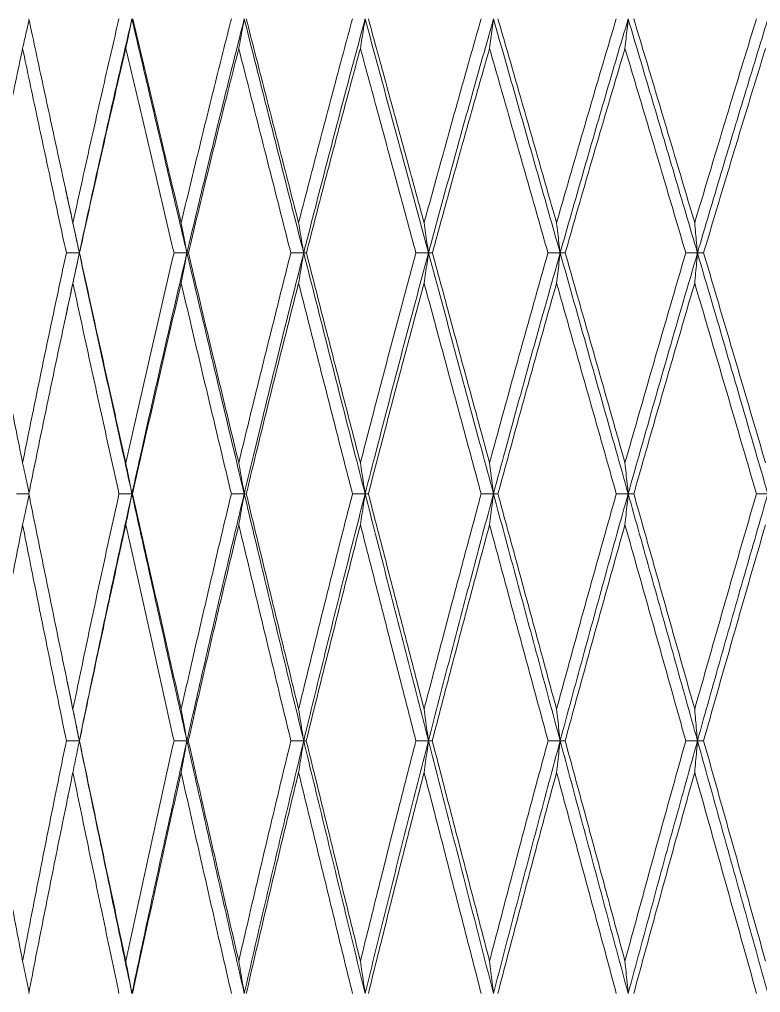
# Model space of a CAD drawing. Extents: x 1661 to 2451, y 0 to 579.
# Drawn here: x 1877.35 to 1885.59, y 450.7 to 461.54 of the extents above; entities that cross this region are included whole.
import ezdxf

# ---------------------------------------------------------------- set-up
doc = ezdxf.new("R2010")
doc.units = 0
doc.header["$LTSCALE"] = 10
doc.header["$MEASUREMENT"] = 0
doc.layers.add('2', color=7, linetype='CONTINUOUS', true_color=0xffffff)

msp = doc.modelspace()

# ---------------------------------------------------------------- linework, layer by layer
at = {"layer": '2', "color": 7, "linetype": 'Continuous', "lineweight": 18}
for points, knots in [([(1877.383, 461.213), (1877.391, 461.25), (1877.408, 461.323), (1877.432, 461.428), (1877.448, 461.497), (1877.455, 461.529)], [0, 0, 0, 0, 0.345289, 0.690577, 1, 1, 1, 1]), ([(1878.6, 456.255), (1878.564, 456.419), (1878.365, 457.322), (1878.171, 458.213), (1878.015, 458.936)], [0, 0, 0, 0, 0.180324, 1, 1, 1, 1]), ([(1879.212, 458.936), (1879.041, 458.213), (1878.836, 457.322), (1878.636, 456.419), (1878.6, 456.255)], [0, 0, 0, 0, 0.819677, 1, 1, 1, 1]), ([(1879.85, 456.255), (1879.81, 456.419), (1879.595, 457.322), (1879.383, 458.213), (1879.212, 458.936)], [0, 0, 0, 0, 0.180323, 1, 1, 1, 1]), ([(1879.85, 456.255), (1879.889, 456.419), (1880.106, 457.322), (1880.327, 458.213), (1880.511, 458.936)], [0, 0, 0, 0, 0.180323, 1, 1, 1, 1]), ([(1881.195, 456.255), (1881.153, 456.419), (1880.922, 457.322), (1880.695, 458.213), (1880.511, 458.936)], [0, 0, 0, 0, 0.180324, 1, 1, 1, 1]), ([(1881.9, 458.936), (1881.704, 458.213), (1881.469, 457.322), (1881.237, 456.419), (1881.195, 456.255)], [0, 0, 0, 0, 0.819677, 1, 1, 1, 1]), ([(1882.623, 456.255), (1882.579, 456.419), (1882.336, 457.322), (1882.095, 458.213), (1881.9, 458.936)], [0, 0, 0, 0, 0.180323, 1, 1, 1, 1]), ([(1882.623, 456.255), (1882.667, 456.419), (1882.912, 457.322), (1883.16, 458.213), (1883.365, 458.936)], [0, 0, 0, 0, 0.180323, 1, 1, 1, 1]), ([(1884.122, 456.255), (1884.076, 456.419), (1883.821, 457.322), (1883.569, 458.213), (1883.365, 458.936)], [0, 0, 0, 0, 0.180324, 1, 1, 1, 1]), ([(1884.893, 458.936), (1884.68, 458.213), (1884.423, 457.322), (1884.168, 456.419), (1884.122, 456.255)], [0, 0, 0, 0, 0.819677, 1, 1, 1, 1]), ([(1885.676, 456.255), (1885.628, 456.419), (1885.366, 457.322), (1885.105, 458.213), (1884.893, 458.936)], [0, 0, 0, 0, 0.180323, 1, 1, 1, 1]), ([(1877.383, 456.599), (1877.391, 456.561), (1877.408, 456.485), (1877.432, 456.375), (1877.448, 456.302), (1877.455, 456.268)], [0, 0, 0, 0, 0.346073, 0.692146, 1, 1, 1, 1]), ([(1877.452, 456.255), (1877.438, 456.255), (1877.408, 456.255), (1877.362, 456.255), (1877.33, 456.255), (1877.314, 456.255)], [0, 0, 0, 0, 0.30746, 0.65373, 1, 1, 1, 1]), ([(1877.455, 456.243), (1877.448, 456.209), (1877.432, 456.136), (1877.408, 456.026), (1877.391, 455.949), (1877.383, 455.911)], [0, 0, 0, 0, 0.307606, 0.653803, 1, 1, 1, 1]), ([(1877.455, 450.709), (1877.447, 450.744), (1877.432, 450.819), (1877.408, 450.934), (1877.391, 451.013), (1877.383, 451.053)], [0, 0, 0, 0, 0.306516, 0.653258, 1, 1, 1, 1])]:
    msp.add_open_spline(points, degree=3, knots=knots, dxfattribs=at)
for points, degree in [([(1877.453, 461.541), (1877.506, 461.292), (1877.613, 460.792), (1877.777, 460.035), (1877.887, 459.527), (1877.943, 459.271)], 3), ([(1878.455, 461.541), (1878.397, 461.292), (1878.282, 460.792), (1878.111, 460.035), (1877.999, 459.527), (1877.943, 459.271)], 3), ([(1878.6, 461.541), (1878.534, 461.258), (1878.402, 460.687), (1878.207, 459.818), (1878.078, 459.231), (1878.015, 458.936)], 3), ([(1878.6, 461.541), (1878.592, 461.504), (1878.577, 461.432), (1878.555, 461.323), (1878.539, 461.25), (1878.532, 461.213)], 3), ([(1879.212, 458.936), (1879.142, 459.231), (1879.004, 459.819), (1878.8, 460.686), (1878.666, 461.257), (1878.6, 461.541)], 3), ([(1878.609, 461.541), (1878.668, 461.292), (1878.786, 460.792), (1878.965, 460.035), (1879.087, 459.527), (1879.148, 459.271)], 3), ([(1879.148, 459.271), (1879.209, 459.527), (1879.331, 460.035), (1879.517, 460.792), (1879.643, 461.292), (1879.706, 461.541)], 3), ([(1879.212, 458.936), (1879.282, 459.231), (1879.422, 459.818), (1879.635, 460.687), (1879.778, 461.258), (1879.85, 461.541)], 3), ([(1879.789, 461.213), (1879.796, 461.25), (1879.809, 461.323), (1879.829, 461.432), (1879.843, 461.504), (1879.85, 461.541)], 3), ([(1880.511, 458.936), (1880.436, 459.231), (1880.286, 459.819), (1880.066, 460.686), (1879.921, 461.257), (1879.85, 461.541)], 3), ([(1879.872, 461.541), (1879.936, 461.292), (1880.064, 460.792), (1880.258, 460.035), (1880.389, 459.527), (1880.454, 459.271)], 3), ([(1881.053, 461.541), (1880.986, 461.292), (1880.852, 460.792), (1880.652, 460.035), (1880.52, 459.527), (1880.454, 459.271)], 3), ([(1881.195, 461.541), (1881.118, 461.258), (1880.965, 460.687), (1880.737, 459.818), (1880.586, 459.231), (1880.511, 458.936)], 3), ([(1881.195, 461.541), (1881.189, 461.504), (1881.177, 461.432), (1881.16, 461.323), (1881.148, 461.25), (1881.142, 461.213)], 3), ([(1881.9, 458.936), (1881.82, 459.231), (1881.661, 459.819), (1881.426, 460.686), (1881.272, 461.257), (1881.195, 461.541)], 3), ([(1881.231, 461.541), (1881.299, 461.292), (1881.436, 460.792), (1881.643, 460.035), (1881.781, 459.527), (1881.851, 459.271)], 3), ([(1881.851, 459.271), (1881.921, 459.527), (1882.061, 460.035), (1882.272, 460.792), (1882.414, 461.292), (1882.485, 461.541)], 3), ([(1881.9, 458.936), (1881.979, 459.231), (1882.139, 459.818), (1882.381, 460.687), (1882.543, 461.258), (1882.623, 461.541)], 3), ([(1882.579, 461.213), (1882.584, 461.25), (1882.594, 461.323), (1882.609, 461.432), (1882.619, 461.504), (1882.623, 461.541)], 3), ([(1883.365, 458.936), (1883.281, 459.231), (1883.114, 459.819), (1882.867, 460.686), (1882.704, 461.257), (1882.623, 461.541)], 3), ([(1882.673, 461.541), (1882.745, 461.292), (1882.889, 460.792), (1883.106, 460.035), (1883.252, 459.527), (1883.325, 459.271)], 3), ([(1883.988, 461.541), (1883.914, 461.292), (1883.766, 460.792), (1883.545, 460.035), (1883.398, 459.527), (1883.325, 459.271)], 3), ([(1884.122, 461.541), (1884.037, 461.258), (1883.869, 460.687), (1883.616, 459.818), (1883.448, 459.231), (1883.365, 458.936)], 3), ([(1884.122, 461.541), (1884.118, 461.504), (1884.11, 461.432), (1884.098, 461.323), (1884.09, 461.25), (1884.086, 461.213)], 3), ([(1884.893, 458.936), (1884.806, 459.231), (1884.633, 459.819), (1884.376, 460.686), (1884.206, 461.257), (1884.122, 461.541)], 3), ([(1884.184, 461.541), (1884.259, 461.292), (1884.409, 460.792), (1884.635, 460.035), (1884.786, 459.527), (1884.862, 459.271)], 3), ([(1884.862, 459.271), (1884.938, 459.527), (1885.09, 460.035), (1885.319, 460.792), (1885.472, 461.292), (1885.549, 461.541)], 3), ([(1884.893, 458.936), (1884.979, 459.231), (1885.153, 459.818), (1885.415, 460.687), (1885.589, 461.258), (1885.676, 461.541)], 3), ([(1876.918, 458.936), (1876.968, 459.192), (1877.07, 459.703), (1877.225, 460.462), (1877.33, 460.963), (1877.383, 461.213)], 3), ([(1877.383, 461.213), (1877.436, 460.963), (1877.542, 460.462), (1877.705, 459.703), (1877.815, 459.192), (1877.87, 458.936)], 3), ([(1878.532, 461.213), (1878.473, 460.963), (1878.357, 460.462), (1878.186, 459.703), (1878.073, 459.192), (1878.016, 458.936)], 3), ([(1878.532, 461.213), (1878.59, 460.963), (1878.708, 460.462), (1878.887, 459.703), (1879.007, 459.192), (1879.068, 458.936)], 3), ([(1879.228, 458.936), (1879.289, 459.192), (1879.412, 459.703), (1879.599, 460.462), (1879.726, 460.963), (1879.789, 461.213)], 3), ([(1879.789, 461.213), (1879.852, 460.963), (1879.98, 460.462), (1880.173, 459.703), (1880.303, 459.192), (1880.368, 458.936)], 3), ([(1881.142, 461.213), (1881.074, 460.963), (1880.94, 460.462), (1880.739, 459.703), (1880.606, 459.192), (1880.541, 458.936)], 3), ([(1881.142, 461.213), (1881.21, 460.963), (1881.346, 460.462), (1881.552, 459.703), (1881.69, 459.192), (1881.76, 458.936)], 3), ([(1881.943, 458.936), (1882.013, 459.192), (1882.153, 459.703), (1882.365, 460.462), (1882.508, 460.963), (1882.579, 461.213)], 3), ([(1882.579, 461.213), (1882.651, 460.963), (1882.794, 460.462), (1883.011, 459.703), (1883.156, 459.192), (1883.229, 458.936)], 3), ([(1884.086, 461.213), (1884.012, 460.963), (1883.863, 460.462), (1883.641, 459.703), (1883.494, 459.192), (1883.421, 458.936)], 3), ([(1884.086, 461.213), (1884.161, 460.963), (1884.31, 460.462), (1884.536, 459.703), (1884.687, 459.192), (1884.763, 458.936)], 3), ([(1884.961, 458.936), (1885.037, 459.192), (1885.19, 459.703), (1885.419, 460.462), (1885.573, 460.963), (1885.65, 461.213)], 3), ([(1877.862, 459.643), (1877.873, 459.592)], 1), ([(1878.015, 458.936), (1877.967, 459.156), (1877.92, 459.375), (1877.873, 459.593)], 3), ([(1877.943, 459.271), (1877.951, 459.234), (1877.967, 459.16), (1877.991, 459.048), (1878.007, 458.973), (1878.015, 458.936)], 3), ([(1879.148, 459.271), (1879.155, 459.234), (1879.169, 459.16), (1879.191, 459.048), (1879.205, 458.973), (1879.212, 458.936)], 3), ([(1880.454, 459.271), (1880.461, 459.234), (1880.473, 459.16), (1880.492, 459.048), (1880.505, 458.973), (1880.511, 458.936)], 3), ([(1881.851, 459.271), (1881.857, 459.234), (1881.867, 459.16), (1881.883, 459.048), (1881.894, 458.973), (1881.9, 458.936)], 3), ([(1883.325, 459.271), (1883.329, 459.234), (1883.338, 459.16), (1883.351, 459.048), (1883.36, 458.973), (1883.365, 458.936)], 3), ([(1884.862, 459.271), (1884.865, 459.234), (1884.872, 459.16), (1884.882, 459.048), (1884.889, 458.973), (1884.893, 458.936)], 3), ([(1876.918, 458.936), (1876.968, 458.679), (1877.07, 458.164), (1877.225, 457.386), (1877.33, 456.862), (1877.383, 456.599)], 3), ([(1877.383, 456.599), (1877.436, 456.862), (1877.543, 457.386), (1877.705, 458.164), (1877.815, 458.679), (1877.87, 458.936)], 3), ([(1877.87, 458.936), (1877.886, 458.936), (1877.918, 458.936), (1877.967, 458.936), (1877.999, 458.936), (1878.015, 458.936)], 3), ([(1877.878, 458.296), (1877.923, 458.51), (1877.969, 458.723), (1878.015, 458.936)], 3), ([(1877.943, 458.599), (1877.951, 458.637), (1877.967, 458.712), (1877.991, 458.824), (1878.007, 458.898), (1878.015, 458.936)], 3), ([(1878.016, 458.936), (1878.016, 458.936), (1878.016, 458.936), (1878.015, 458.936), (1878.015, 458.936), (1878.015, 458.936)], 3), ([(1878.016, 458.936), (1878.073, 458.679), (1878.185, 458.164), (1878.357, 457.386), (1878.473, 456.862), (1878.532, 456.599)], 3), ([(1879.068, 458.936), (1879.007, 458.679), (1878.887, 458.164), (1878.708, 457.386), (1878.59, 456.862), (1878.532, 456.599)], 3), ([(1879.212, 458.936), (1879.196, 458.936), (1879.164, 458.936), (1879.116, 458.936), (1879.084, 458.936), (1879.068, 458.936)], 3), ([(1879.212, 458.936), (1879.205, 458.898), (1879.191, 458.824), (1879.169, 458.712), (1879.155, 458.637), (1879.148, 458.599)], 3), ([(1879.212, 458.936), (1879.214, 458.936), (1879.217, 458.936), (1879.222, 458.936), (1879.226, 458.936), (1879.228, 458.936)], 3), ([(1879.228, 458.936), (1879.289, 458.679), (1879.412, 458.164), (1879.599, 457.386), (1879.725, 456.862), (1879.789, 456.599)], 3), ([(1879.789, 456.599), (1879.852, 456.862), (1879.98, 457.386), (1880.173, 458.164), (1880.303, 458.679), (1880.368, 458.936)], 3), ([(1880.368, 458.936), (1880.384, 458.936), (1880.416, 458.936), (1880.464, 458.936), (1880.495, 458.936), (1880.511, 458.936)], 3), ([(1880.454, 458.599), (1880.461, 458.637), (1880.473, 458.712), (1880.492, 458.824), (1880.505, 458.898), (1880.511, 458.936)], 3), ([(1880.541, 458.936), (1880.537, 458.936), (1880.531, 458.936), (1880.521, 458.936), (1880.514, 458.936), (1880.511, 458.936)], 3), ([(1880.541, 458.936), (1880.606, 458.679), (1880.739, 458.164), (1880.939, 457.386), (1881.074, 456.862), (1881.142, 456.599)], 3), ([(1881.76, 458.936), (1881.69, 458.679), (1881.552, 458.164), (1881.346, 457.386), (1881.21, 456.862), (1881.142, 456.599)], 3), ([(1881.9, 458.936), (1881.884, 458.936), (1881.853, 458.936), (1881.806, 458.936), (1881.775, 458.936), (1881.76, 458.936)], 3), ([(1881.9, 458.936), (1881.894, 458.898), (1881.884, 458.824), (1881.867, 458.712), (1881.857, 458.637), (1881.851, 458.599)], 3), ([(1881.9, 458.936), (1881.904, 458.936), (1881.914, 458.936), (1881.928, 458.936), (1881.938, 458.936), (1881.943, 458.936)], 3), ([(1881.943, 458.936), (1882.013, 458.679), (1882.153, 458.164), (1882.365, 457.386), (1882.508, 456.862), (1882.579, 456.599)], 3), ([(1882.579, 456.599), (1882.651, 456.862), (1882.794, 457.386), (1883.011, 458.164), (1883.156, 458.679), (1883.229, 458.936)], 3), ([(1883.229, 458.936), (1883.244, 458.936), (1883.274, 458.936), (1883.32, 458.936), (1883.35, 458.936), (1883.365, 458.936)], 3), ([(1883.325, 458.599), (1883.329, 458.637), (1883.338, 458.712), (1883.352, 458.824), (1883.36, 458.898), (1883.365, 458.936)], 3), ([(1883.421, 458.936), (1883.415, 458.936), (1883.402, 458.936), (1883.383, 458.936), (1883.371, 458.936), (1883.365, 458.936)], 3), ([(1883.421, 458.936), (1883.494, 458.679), (1883.641, 458.164), (1883.863, 457.386), (1884.012, 456.862), (1884.086, 456.599)], 3), ([(1884.763, 458.936), (1884.687, 458.679), (1884.536, 458.164), (1884.311, 457.386), (1884.161, 456.862), (1884.086, 456.599)], 3), ([(1884.893, 458.936), (1884.878, 458.936), (1884.849, 458.936), (1884.806, 458.936), (1884.777, 458.936), (1884.763, 458.936)], 3), ([(1884.893, 458.936), (1884.889, 458.898), (1884.883, 458.824), (1884.872, 458.712), (1884.865, 458.637), (1884.862, 458.599)], 3), ([(1884.893, 458.936), (1884.9, 458.936), (1884.916, 458.936), (1884.938, 458.936), (1884.954, 458.936), (1884.961, 458.936)], 3), ([(1884.961, 458.936), (1885.037, 458.679), (1885.19, 458.164), (1885.419, 457.386), (1885.573, 456.862), (1885.65, 456.599)], 3), ([(1877.452, 456.255), (1877.506, 456.519), (1877.613, 457.044), (1877.777, 457.825), (1877.887, 458.342), (1877.943, 458.599)], 3), ([(1877.943, 458.599), (1877.999, 458.342), (1878.111, 457.825), (1878.282, 457.044), (1878.398, 456.519), (1878.456, 456.255)], 3), ([(1879.148, 458.599), (1879.087, 458.342), (1878.965, 457.825), (1878.786, 457.044), (1878.667, 456.519), (1878.608, 456.255)], 3), ([(1879.148, 458.599), (1879.209, 458.342), (1879.331, 457.825), (1879.517, 457.044), (1879.643, 456.519), (1879.706, 456.255)], 3), ([(1879.872, 456.255), (1879.936, 456.519), (1880.064, 457.044), (1880.258, 457.825), (1880.389, 458.342), (1880.454, 458.599)], 3), ([(1880.454, 458.599), (1880.52, 458.342), (1880.652, 457.825), (1880.852, 457.044), (1880.986, 456.519), (1881.054, 456.255)], 3), ([(1881.851, 458.599), (1881.781, 458.342), (1881.643, 457.825), (1881.436, 457.044), (1881.299, 456.519), (1881.231, 456.255)], 3), ([(1881.851, 458.599), (1881.921, 458.342), (1882.061, 457.825), (1882.272, 457.044), (1882.415, 456.519), (1882.486, 456.255)], 3), ([(1882.673, 456.255), (1882.745, 456.519), (1882.889, 457.044), (1883.106, 457.825), (1883.252, 458.342), (1883.325, 458.599)], 3), ([(1883.325, 458.599), (1883.398, 458.342), (1883.545, 457.825), (1883.766, 457.044), (1883.915, 456.519), (1883.989, 456.255)], 3), ([(1884.862, 458.599), (1884.786, 458.342), (1884.635, 457.825), (1884.409, 457.044), (1884.259, 456.519), (1884.184, 456.255)], 3), ([(1884.862, 458.599), (1884.938, 458.342), (1885.09, 457.825), (1885.319, 457.044), (1885.472, 456.519), (1885.549, 456.255)], 3), ([(1877.878, 458.296), (1877.867, 458.248)], 1), ([(1878.532, 456.599), (1878.539, 456.561), (1878.555, 456.485), (1878.577, 456.37), (1878.592, 456.294), (1878.6, 456.255)], 3), ([(1879.789, 456.599), (1879.796, 456.561), (1879.809, 456.485), (1879.829, 456.37), (1879.843, 456.294), (1879.85, 456.255)], 3), ([(1881.142, 456.599), (1881.148, 456.561), (1881.16, 456.485), (1881.177, 456.37), (1881.189, 456.294), (1881.195, 456.255)], 3), ([(1882.579, 456.599), (1882.584, 456.561), (1882.594, 456.485), (1882.609, 456.37), (1882.619, 456.294), (1882.623, 456.255)], 3), ([(1884.086, 456.599), (1884.09, 456.561), (1884.098, 456.485), (1884.11, 456.37), (1884.118, 456.294), (1884.122, 456.255)], 3), ([(1877.452, 456.255), (1877.506, 455.992), (1877.613, 455.463), (1877.777, 454.664), (1877.887, 454.127), (1877.943, 453.858)], 3), ([(1877.943, 453.858), (1877.999, 454.127), (1878.111, 454.664), (1878.282, 455.463), (1878.398, 455.992), (1878.456, 456.255)], 3), ([(1878.015, 453.506), (1878.078, 453.817), (1878.207, 454.435), (1878.402, 455.352), (1878.534, 455.956), (1878.6, 456.255)], 3), ([(1878.456, 456.255), (1878.472, 456.255), (1878.504, 456.255), (1878.552, 456.255), (1878.584, 456.255), (1878.6, 456.255)], 3), ([(1878.532, 455.911), (1878.539, 455.949), (1878.555, 456.026), (1878.577, 456.141), (1878.592, 456.217), (1878.6, 456.255)], 3), ([(1878.608, 456.255), (1878.608, 456.255), (1878.606, 456.255), (1878.603, 456.255), (1878.601, 456.255), (1878.6, 456.255)], 3), ([(1879.212, 453.506), (1879.142, 453.817), (1879.004, 454.436), (1878.8, 455.351), (1878.666, 455.955), (1878.6, 456.255)], 3), ([(1878.608, 456.255), (1878.667, 455.992), (1878.785, 455.463), (1878.965, 454.664), (1879.087, 454.127), (1879.148, 453.858)], 3), ([(1879.706, 456.255), (1879.643, 455.992), (1879.518, 455.463), (1879.331, 454.664), (1879.209, 454.127), (1879.148, 453.858)], 3), ([(1879.85, 456.255), (1879.778, 455.956), (1879.635, 455.352), (1879.422, 454.435), (1879.282, 453.817), (1879.212, 453.506)], 3), ([(1879.85, 456.255), (1879.834, 456.255), (1879.802, 456.255), (1879.754, 456.255), (1879.722, 456.255), (1879.706, 456.255)], 3), ([(1879.85, 456.255), (1879.843, 456.217), (1879.829, 456.141), (1879.809, 456.026), (1879.796, 455.949), (1879.789, 455.911)], 3), ([(1879.85, 456.255), (1879.852, 456.255), (1879.857, 456.255), (1879.864, 456.255), (1879.869, 456.255), (1879.872, 456.255)], 3), ([(1880.511, 453.506), (1880.436, 453.817), (1880.286, 454.436), (1880.066, 455.351), (1879.921, 455.955), (1879.85, 456.255)], 3), ([(1879.872, 456.255), (1879.936, 455.992), (1880.064, 455.463), (1880.258, 454.664), (1880.389, 454.127), (1880.454, 453.858)], 3), ([(1880.454, 453.858), (1880.52, 454.127), (1880.652, 454.664), (1880.852, 455.463), (1880.986, 455.992), (1881.054, 456.255)], 3), ([(1880.511, 453.506), (1880.586, 453.817), (1880.737, 454.435), (1880.965, 455.352), (1881.118, 455.956), (1881.195, 456.255)], 3), ([(1881.054, 456.255), (1881.07, 456.255), (1881.101, 456.255), (1881.148, 456.255), (1881.179, 456.255), (1881.195, 456.255)], 3), ([(1881.142, 455.911), (1881.148, 455.949), (1881.16, 456.026), (1881.177, 456.141), (1881.189, 456.217), (1881.195, 456.255)], 3), ([(1881.9, 453.506), (1881.82, 453.817), (1881.661, 454.436), (1881.426, 455.351), (1881.272, 455.955), (1881.195, 456.255)], 3), ([(1881.231, 456.255), (1881.227, 456.255), (1881.219, 456.255), (1881.207, 456.255), (1881.199, 456.255), (1881.195, 456.255)], 3), ([(1881.231, 456.255), (1881.299, 455.992), (1881.436, 455.463), (1881.642, 454.664), (1881.781, 454.127), (1881.851, 453.858)], 3), ([(1882.486, 456.255), (1882.415, 455.992), (1882.273, 455.463), (1882.061, 454.664), (1881.921, 454.127), (1881.851, 453.858)], 3), ([(1882.623, 456.255), (1882.542, 455.956), (1882.381, 455.352), (1882.139, 454.435), (1881.979, 453.817), (1881.9, 453.506)], 3), ([(1882.623, 456.255), (1882.608, 456.255), (1882.578, 456.255), (1882.532, 456.255), (1882.501, 456.255), (1882.486, 456.255)], 3), ([(1882.623, 456.255), (1882.619, 456.217), (1882.609, 456.141), (1882.594, 456.026), (1882.584, 455.949), (1882.579, 455.911)], 3), ([(1882.623, 456.255), (1882.629, 456.255), (1882.64, 456.255), (1882.656, 456.255), (1882.667, 456.255), (1882.673, 456.255)], 3), ([(1883.365, 453.506), (1883.281, 453.817), (1883.114, 454.436), (1882.867, 455.351), (1882.704, 455.955), (1882.623, 456.255)], 3), ([(1882.673, 456.255), (1882.744, 455.992), (1882.888, 455.463), (1883.106, 454.664), (1883.252, 454.127), (1883.325, 453.858)], 3), ([(1883.325, 453.858), (1883.398, 454.127), (1883.545, 454.664), (1883.766, 455.463), (1883.915, 455.992), (1883.989, 456.255)], 3), ([(1883.365, 453.506), (1883.448, 453.817), (1883.616, 454.435), (1883.869, 455.352), (1884.037, 455.956), (1884.122, 456.255)], 3), ([(1883.989, 456.255), (1884.004, 456.255), (1884.033, 456.255), (1884.078, 456.255), (1884.107, 456.255), (1884.122, 456.255)], 3), ([(1884.086, 455.911), (1884.09, 455.949), (1884.098, 456.026), (1884.11, 456.141), (1884.118, 456.217), (1884.122, 456.255)], 3), ([(1884.893, 453.506), (1884.806, 453.817), (1884.633, 454.436), (1884.376, 455.351), (1884.206, 455.955), (1884.122, 456.255)], 3), ([(1884.184, 456.255), (1884.177, 456.255), (1884.163, 456.255), (1884.142, 456.255), (1884.129, 456.255), (1884.122, 456.255)], 3), ([(1884.184, 456.255), (1884.259, 455.992), (1884.408, 455.463), (1884.634, 454.664), (1884.786, 454.127), (1884.862, 453.858)], 3), ([(1885.549, 456.255), (1885.472, 455.992), (1885.319, 455.463), (1885.09, 454.664), (1884.938, 454.127), (1884.862, 453.858)], 3), ([(1885.676, 456.255), (1885.589, 455.956), (1885.415, 455.352), (1885.153, 454.435), (1884.979, 453.817), (1884.893, 453.506)], 3), ([(1885.676, 456.255), (1885.662, 456.255), (1885.634, 456.255), (1885.591, 456.255), (1885.563, 456.255), (1885.549, 456.255)], 3), ([(1877.383, 455.911), (1877.33, 455.647), (1877.225, 455.116), (1877.07, 454.315), (1876.968, 453.777), (1876.918, 453.506)], 3), ([(1877.871, 453.506), (1877.815, 453.777), (1877.705, 454.315), (1877.542, 455.116), (1877.436, 455.647), (1877.383, 455.911)], 3), ([(1878.016, 453.506), (1878.072, 453.777), (1878.185, 454.315), (1878.357, 455.116), (1878.473, 455.647), (1878.532, 455.911)], 3), ([(1878.532, 455.911), (1878.59, 455.647), (1878.708, 455.116), (1878.887, 454.315), (1879.007, 453.777), (1879.068, 453.506)], 3), ([(1879.789, 455.911), (1879.726, 455.647), (1879.599, 455.116), (1879.412, 454.315), (1879.289, 453.777), (1879.227, 453.506)], 3), ([(1880.369, 453.506), (1880.303, 453.777), (1880.173, 454.315), (1879.98, 455.116), (1879.852, 455.647), (1879.789, 455.911)], 3), ([(1880.54, 453.506), (1880.606, 453.777), (1880.739, 454.315), (1880.94, 455.116), (1881.074, 455.647), (1881.142, 455.911)], 3), ([(1881.142, 455.911), (1881.21, 455.647), (1881.346, 455.116), (1881.552, 454.315), (1881.691, 453.777), (1881.76, 453.506)], 3), ([(1882.579, 455.911), (1882.508, 455.647), (1882.365, 455.116), (1882.153, 454.315), (1882.012, 453.777), (1881.942, 453.506)], 3), ([(1883.23, 453.506), (1883.157, 453.777), (1883.011, 454.315), (1882.794, 455.116), (1882.651, 455.647), (1882.579, 455.911)], 3), ([(1883.42, 453.506), (1883.494, 453.777), (1883.641, 454.315), (1883.863, 455.116), (1884.012, 455.647), (1884.086, 455.911)], 3), ([(1884.086, 455.911), (1884.161, 455.647), (1884.31, 455.116), (1884.536, 454.315), (1884.687, 453.777), (1884.763, 453.506)], 3), ([(1885.65, 455.911), (1885.573, 455.647), (1885.419, 455.116), (1885.19, 454.315), (1885.037, 453.777), (1884.961, 453.506)], 3), ([(1877.88, 454.163), (1877.89, 454.117)], 1), ([(1878.015, 453.506), (1877.973, 453.711), (1877.931, 453.915), (1877.889, 454.118)], 3), ([(1877.943, 453.858), (1877.951, 453.819), (1877.967, 453.741), (1877.991, 453.624), (1878.007, 453.545), (1878.015, 453.506)], 3), ([(1879.148, 453.858), (1879.155, 453.819), (1879.169, 453.741), (1879.191, 453.624), (1879.205, 453.545), (1879.212, 453.506)], 3), ([(1880.454, 453.858), (1880.461, 453.819), (1880.473, 453.741), (1880.492, 453.624), (1880.505, 453.545), (1880.511, 453.506)], 3), ([(1881.851, 453.858), (1881.857, 453.819), (1881.867, 453.741), (1881.883, 453.624), (1881.894, 453.545), (1881.9, 453.506)], 3), ([(1883.325, 453.858), (1883.329, 453.819), (1883.338, 453.741), (1883.351, 453.624), (1883.36, 453.545), (1883.365, 453.506)], 3), ([(1884.862, 453.858), (1884.865, 453.819), (1884.872, 453.741), (1884.882, 453.624), (1884.889, 453.545), (1884.893, 453.506)], 3), ([(1877.383, 451.053), (1877.33, 451.329), (1877.225, 451.878), (1877.07, 452.695), (1876.968, 453.237), (1876.918, 453.506)], 3), ([(1877.383, 451.053), (1877.436, 451.329), (1877.543, 451.878), (1877.705, 452.695), (1877.815, 453.237), (1877.871, 453.506)], 3), ([(1877.871, 453.506), (1877.887, 453.506), (1877.919, 453.506), (1877.967, 453.506), (1877.999, 453.506), (1878.015, 453.506)], 3), ([(1878.015, 453.506), (1878.007, 453.467), (1877.991, 453.389), (1877.967, 453.272), (1877.951, 453.193), (1877.943, 453.154)], 3), ([(1878.015, 453.506), (1878.015, 453.506), (1878.015, 453.506), (1878.016, 453.506), (1878.016, 453.506), (1878.016, 453.506)], 3), ([(1878.6, 450.695), (1878.533, 451.012), (1878.401, 451.643), (1878.206, 452.58), (1878.078, 453.198), (1878.015, 453.506)], 3), ([(1878.016, 453.506), (1878.072, 453.237), (1878.185, 452.695), (1878.357, 451.878), (1878.473, 451.329), (1878.532, 451.053)], 3), ([(1878.532, 451.053), (1878.59, 451.329), (1878.708, 451.878), (1878.887, 452.695), (1879.008, 453.237), (1879.068, 453.506)], 3), ([(1878.6, 450.695), (1878.667, 451.011), (1878.801, 451.642), (1879.005, 452.58), (1879.143, 453.199), (1879.212, 453.506)], 3), ([(1879.068, 453.506), (1879.084, 453.506), (1879.116, 453.506), (1879.164, 453.506), (1879.196, 453.506), (1879.212, 453.506)], 3), ([(1879.148, 453.154), (1879.155, 453.193), (1879.169, 453.272), (1879.191, 453.389), (1879.205, 453.467), (1879.212, 453.506)], 3), ([(1879.227, 453.506), (1879.226, 453.506), (1879.222, 453.506), (1879.217, 453.506), (1879.214, 453.506), (1879.212, 453.506)], 3), ([(1879.85, 450.695), (1879.777, 451.012), (1879.633, 451.643), (1879.421, 452.58), (1879.281, 453.198), (1879.212, 453.506)], 3), ([(1879.789, 451.053), (1879.725, 451.329), (1879.599, 451.878), (1879.412, 452.695), (1879.289, 453.237), (1879.227, 453.506)], 3), ([(1879.789, 451.053), (1879.852, 451.329), (1879.98, 451.878), (1880.173, 452.695), (1880.303, 453.237), (1880.369, 453.506)], 3), ([(1880.511, 453.506), (1880.437, 453.199), (1880.288, 452.58), (1880.068, 451.642), (1879.922, 451.011), (1879.85, 450.695)], 3), ([(1880.369, 453.506), (1880.385, 453.506), (1880.416, 453.506), (1880.464, 453.506), (1880.495, 453.506), (1880.511, 453.506)], 3), ([(1880.511, 453.506), (1880.505, 453.467), (1880.492, 453.389), (1880.473, 453.272), (1880.461, 453.193), (1880.454, 453.154)], 3), ([(1880.511, 453.506), (1880.514, 453.506), (1880.521, 453.506), (1880.53, 453.506), (1880.537, 453.506), (1880.54, 453.506)], 3), ([(1881.195, 450.695), (1881.117, 451.012), (1880.963, 451.643), (1880.735, 452.58), (1880.586, 453.198), (1880.511, 453.506)], 3), ([(1880.54, 453.506), (1880.606, 453.237), (1880.739, 452.695), (1880.939, 451.878), (1881.074, 451.329), (1881.142, 451.053)], 3), ([(1881.142, 451.053), (1881.21, 451.329), (1881.346, 451.878), (1881.552, 452.695), (1881.691, 453.237), (1881.76, 453.506)], 3), ([(1881.195, 450.695), (1881.272, 451.011), (1881.428, 451.642), (1881.663, 452.58), (1881.821, 453.199), (1881.9, 453.506)], 3), ([(1881.76, 453.506), (1881.776, 453.506), (1881.807, 453.506), (1881.853, 453.506), (1881.884, 453.506), (1881.9, 453.506)], 3), ([(1881.851, 453.154), (1881.857, 453.193), (1881.867, 453.272), (1881.884, 453.389), (1881.894, 453.467), (1881.9, 453.506)], 3), ([(1881.942, 453.506), (1881.937, 453.506), (1881.928, 453.506), (1881.914, 453.506), (1881.904, 453.506), (1881.9, 453.506)], 3), ([(1882.623, 450.695), (1882.542, 451.012), (1882.379, 451.643), (1882.138, 452.58), (1881.979, 453.198), (1881.9, 453.506)], 3), ([(1882.579, 451.053), (1882.508, 451.329), (1882.365, 451.878), (1882.152, 452.695), (1882.012, 453.237), (1881.942, 453.506)], 3), ([(1882.579, 451.053), (1882.651, 451.329), (1882.795, 451.878), (1883.011, 452.695), (1883.157, 453.237), (1883.23, 453.506)], 3), ([(1883.365, 453.506), (1883.282, 453.199), (1883.116, 452.58), (1882.869, 451.642), (1882.705, 451.011), (1882.623, 450.695)], 3), ([(1883.23, 453.506), (1883.245, 453.506), (1883.275, 453.506), (1883.32, 453.506), (1883.35, 453.506), (1883.365, 453.506)], 3), ([(1883.365, 453.506), (1883.36, 453.467), (1883.352, 453.389), (1883.338, 453.272), (1883.329, 453.193), (1883.325, 453.154)], 3), ([(1883.365, 453.506), (1883.371, 453.506), (1883.383, 453.506), (1883.402, 453.506), (1883.414, 453.506), (1883.42, 453.506)], 3), ([(1884.122, 450.695), (1884.036, 451.012), (1883.867, 451.643), (1883.614, 452.58), (1883.448, 453.198), (1883.365, 453.506)], 3), ([(1883.42, 453.506), (1883.494, 453.237), (1883.641, 452.695), (1883.863, 451.878), (1884.012, 451.329), (1884.086, 451.053)], 3), ([(1884.086, 451.053), (1884.161, 451.329), (1884.311, 451.878), (1884.536, 452.695), (1884.687, 453.237), (1884.763, 453.506)], 3), ([(1884.122, 450.695), (1884.207, 451.011), (1884.378, 451.642), (1884.635, 452.58), (1884.807, 453.199), (1884.893, 453.506)], 3), ([(1884.763, 453.506), (1884.777, 453.506), (1884.806, 453.506), (1884.85, 453.506), (1884.878, 453.506), (1884.893, 453.506)], 3), ([(1884.862, 453.154), (1884.865, 453.193), (1884.872, 453.272), (1884.883, 453.389), (1884.889, 453.467), (1884.893, 453.506)], 3), ([(1884.961, 453.506), (1884.953, 453.506), (1884.938, 453.506), (1884.915, 453.506), (1884.9, 453.506), (1884.893, 453.506)], 3), ([(1885.676, 450.695), (1885.588, 451.012), (1885.412, 451.643), (1885.151, 452.58), (1884.979, 453.198), (1884.893, 453.506)], 3), ([(1885.65, 451.053), (1885.573, 451.329), (1885.419, 451.878), (1885.189, 452.695), (1885.037, 453.237), (1884.961, 453.506)], 3), ([(1877.943, 453.154), (1877.887, 452.883), (1877.777, 452.341), (1877.613, 451.521), (1877.505, 450.971), (1877.452, 450.695)], 3), ([(1877.943, 453.154), (1877.999, 452.883), (1878.111, 452.341), (1878.282, 451.521), (1878.398, 450.971), (1878.456, 450.695)], 3), ([(1878.608, 450.695), (1878.667, 450.971), (1878.786, 451.521), (1878.965, 452.341), (1879.087, 452.883), (1879.148, 453.154)], 3), ([(1879.148, 453.154), (1879.209, 452.883), (1879.331, 452.341), (1879.518, 451.521), (1879.643, 450.971), (1879.707, 450.695)], 3), ([(1880.454, 453.154), (1880.389, 452.883), (1880.258, 452.341), (1880.064, 451.521), (1879.936, 450.971), (1879.872, 450.695)], 3), ([(1880.454, 453.154), (1880.52, 452.883), (1880.652, 452.341), (1880.852, 451.521), (1880.986, 450.971), (1881.054, 450.695)], 3), ([(1881.231, 450.695), (1881.299, 450.971), (1881.436, 451.521), (1881.643, 452.341), (1881.781, 452.883), (1881.851, 453.154)], 3), ([(1881.851, 453.154), (1881.921, 452.883), (1882.061, 452.341), (1882.272, 451.521), (1882.415, 450.971), (1882.486, 450.695)], 3), ([(1883.325, 453.154), (1883.252, 452.883), (1883.106, 452.341), (1882.889, 451.521), (1882.744, 450.971), (1882.672, 450.695)], 3), ([(1883.325, 453.154), (1883.398, 452.883), (1883.545, 452.341), (1883.766, 451.521), (1883.915, 450.971), (1883.989, 450.695)], 3), ([(1884.184, 450.695), (1884.259, 450.971), (1884.409, 451.521), (1884.635, 452.341), (1884.786, 452.883), (1884.862, 453.154)], 3), ([(1884.862, 453.154), (1884.938, 452.883), (1885.09, 452.341), (1885.319, 451.521), (1885.473, 450.971), (1885.55, 450.695)], 3), ([(1877.892, 452.904), (1877.883, 452.86)], 1), ([(1878.532, 451.053), (1878.539, 451.013), (1878.555, 450.934), (1878.577, 450.814), (1878.592, 450.735), (1878.6, 450.695)], 3), ([(1879.85, 450.695), (1879.843, 450.735), (1879.829, 450.814), (1879.809, 450.934), (1879.796, 451.013), (1879.789, 451.053)], 3), ([(1881.142, 451.053), (1881.148, 451.013), (1881.16, 450.934), (1881.177, 450.814), (1881.189, 450.735), (1881.195, 450.695)], 3), ([(1882.623, 450.695), (1882.619, 450.735), (1882.609, 450.814), (1882.594, 450.934), (1882.584, 451.013), (1882.579, 451.053)], 3), ([(1884.086, 451.053), (1884.09, 451.013), (1884.098, 450.934), (1884.11, 450.814), (1884.118, 450.735), (1884.122, 450.695)], 3)]:
    msp.add_open_spline(points, degree=degree, dxfattribs=at)

doc.saveas('drawing.dxf')
